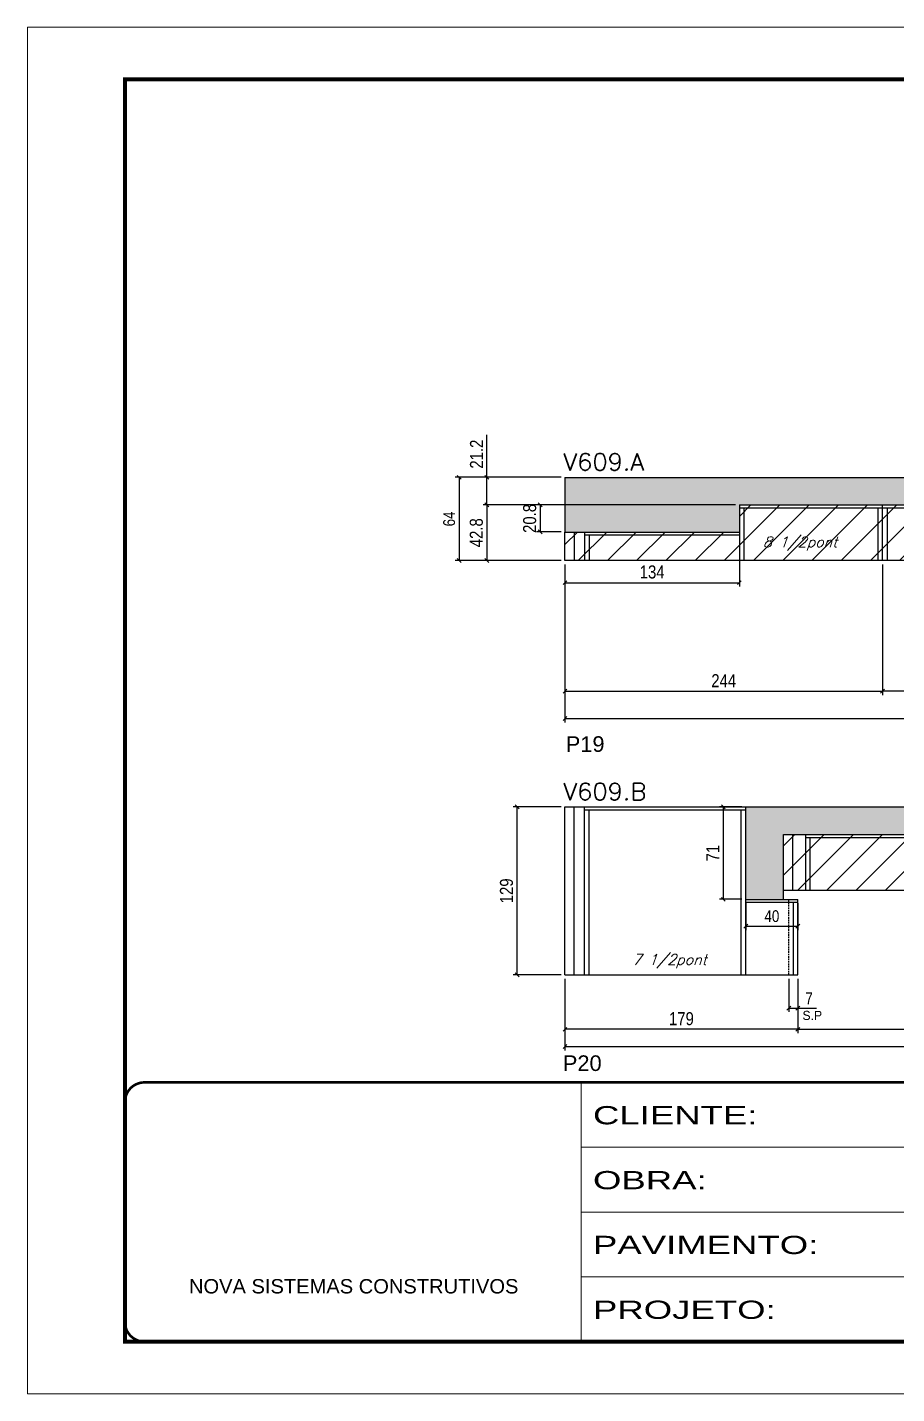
# Model space of a CAD drawing. Extents: x -20960 to -5926, y -2106 to 21915.
# Drawn here: x -12207 to -11539, y 16271 to 17321 of the extents above; entities that cross this region are included whole.
import ezdxf

# ---------------------------------------------------------------- set-up
doc = ezdxf.new("R2010")
doc.units = 0
for name, pattern in [('CONTINUO', [0]), ('DASHED', [0.75, 0.5, -0.25]), ('HIDDEN', [0.375, 0.25, -0.125])]:
    doc.linetypes.add(name, pattern=pattern)
for name, color, linetype in [('5', 5, 'Continuous'), ('COTA', 241, 'Continuous'), ('Painéis', 200, 'Continuous'), ('SARR_2.2x7', 40, 'Continuous'), ('SARR_3.5x7', 81, 'Continuous'), ('texto', 7, 'Continuous')]:
    doc.layers.add(name, color=color, linetype=linetype)
for name, color, linetype, lineweight in [('Folhas', 255, 'Continuous', 9), ('Hachura', 251, 'Continuous', 9), ('SARRAFO DE PRESSAO', 251, 'DASHED', 9), ('Texto Seção', 7, 'Continuous', 15)]:
    doc.layers.add(name, color=color, linetype=linetype, lineweight=lineweight)
doc.styles.add('ARIAL', font='arial.ttf')
doc.styles.add('COTA TECNICA', font='techl___.ttf', dxfattribs={"height": 10})
doc.styles.add('COTA TECNICA-50', font='techl___.ttf', dxfattribs={"height": 9})
doc.styles.add('REGUA-120', font='ROMANS.shx', dxfattribs={"height": 15})
doc.styles.add('Romans', font='romans.shx')
doc.styles.add('ROMAS860', font='ROMAS860.SHX')
doc.styles.get("Standard").update_dxf_attribs({"font": 'arial.ttf'})
doc.styles.add('Tecnologia', font='')
doc.styles.get('Tecnologia').set_extended_font_data('Forgotten Futurist')
doc.dimstyles.new('COTA PAINEL-50', dxfattribs={"dimtxt": 9, "dimasz": 3, "dimexe": 3, "dimexo": 3, "dimgap": 3, "dimtad": 1, "dimdec": 1, "dimzin": 12, "dimdsep": 46, "dimtxsty": 'COTA TECNICA-50', "dimblk1": 'OBLIQUE', "dimblk2": 'OBLIQUE', "dimsah": 1, "dimcen": 0.9, "dimclrd": 4, "dimclre": 4, "dimclrt": 240, "dimadec": 1, "dimazin": 3, "dimtfac": 1, "dimtdec": 1, "dimtmove": 0, "dimatfit": 3, "dimfxl": 1, "dimtolj": 1, "dimtzin": 12, "dimarcsym": 0})
doc.dimstyles.new('PAINEL', dxfattribs={"dimtxt": 10, "dimasz": 3, "dimexe": 3, "dimexo": 3, "dimgap": 3, "dimtad": 1, "dimdec": 1, "dimzin": 12, "dimdsep": 46, "dimtxsty": 'COTA TECNICA', "dimblk1": 'OBLIQUE', "dimblk2": 'OBLIQUE', "dimsah": 1, "dimcen": 0.9, "dimclrd": 4, "dimclre": 4, "dimclrt": 240, "dimadec": 1, "dimazin": 3, "dimtfac": 1, "dimtdec": 1, "dimtmove": 0, "dimatfit": 3, "dimfxl": 1, "dimtolj": 1, "dimtzin": 12, "dimarcsym": 0})

# ---------------------------------------------------------------- blocks, each defined once
blk = doc.blocks.new('9999999999')
at = {"color": 30, "linetype": 'CONTINUO'}
for p, q in [((98564.6, 34230.2), (98564.6, 34429.4)), ((98564.6, 34379.6), (99584, 34379.6)), ((98564.6, 34329.8), (99488, 34329.8)), ((98564.6, 34280), (99488, 34280))]:
    blk.add_line(p, q, dxfattribs=at)
at = {"color": 30, "linetype": 'CONTINUO', "const_width": 2}
blk.add_lwpolyline([(99584, 34230.2), (99584, 34414.4, 0.414214), (99569, 34429.4), (98229, 34429.4, 0.414214), (98214, 34414.4), (98214, 34245.2, 0.414214), (98229, 34230.2), (99584, 34230.2)], format="xyb", dxfattribs=at)
at = {"layer": 'Folhas'}
blk.add_lwpolyline([(98139, 34190.2), (99624, 34190.2), (99624, 35240.2), (98139, 35240.2)], close=True, dxfattribs=at)
at = {"layer": 'Folhas', "color": 30, "const_width": 3}
blk.add_lwpolyline([(98214, 34230.2), (99584, 34230.2), (99584, 35200.2), (98214, 35200.2)], close=True, dxfattribs=at)
at = {"color": 7, "linetype": 'Continuous', "ltscale": 5, "style": 'ARIAL'}
blk.add_text('NOVA SISTEMAS CONSTRUTIVOS', height=11.059, dxfattribs=at).set_placement((98263.2, 34267.2))
at = {"layer": 'Folhas', "color": 7, "style": 'Tecnologia', "width": 1.5}
for s, p in [('CLIENTE:', (98573.7, 34397.2)), ('OBRA:', (98573.7, 34347.3)), ('PAVIMENTO:', (98573.7, 34297.5)), ('PROJETO:', (98573.7, 34247.7))]:
    blk.add_text(s, height=14, dxfattribs=at).set_placement(p)
blk = doc.blocks.new('_Oblique')
at = {"color": 0, "linetype": 'ByBlock', "lineweight": -2}
blk.add_line((-0.5, -0.5), (0.5, 0.5), dxfattribs=at)
blk = doc.blocks.new('*D502')
at = {"layer": 'COTA', "color": 4, "linetype": 'ByBlock', "lineweight": -2, "transparency": 16777216}
for p, q in [((-11793.8, 16908.3), (-11793.8, 16807.9)), ((-11549.8, 16908.3), (-11549.8, 16807.9)), ((-11793.8, 16810.9), (-11549.8, 16810.9))]:
    blk.add_line(p, q, dxfattribs=at)
at = {"layer": 'Defpoints', "color": 0, "linetype": 'ByBlock', "transparency": 16777216}
for p in [(-11793.8, 16911.3), (-11549.8, 16911.3), (-11549.8, 16810.9)]:
    blk.add_point(p, dxfattribs=at)
at = {"layer": 'COTA', "color": 4, "linetype": 'ByBlock', "lineweight": -2, "transparency": 16777216, "xscale": 3, "yscale": 3, "zscale": 3, "rotation": 180}
blk.add_blockref('_Oblique', (-11793.8, 16810.9), dxfattribs=at)
at = {"layer": 'COTA', "color": 4, "linetype": 'ByBlock', "lineweight": -2, "transparency": 16777216, "xscale": 3, "yscale": 3, "zscale": 3}
blk.add_blockref('_Oblique', (-11549.8, 16810.9), dxfattribs=at)
at = {"layer": 'COTA', "color": 240, "linetype": 'ByBlock', "transparency": 16777216, "insert": (-11671.8, 16819), "char_height": 10, "attachment_point": 5, "style": 'COTA TECNICA'}
blk.add_mtext('\\A1;244', dxfattribs=at)
blk = doc.blocks.new('*D585')
at = {"layer": 'Defpoints', "color": 0, "ltscale": 25, "transparency": 16777216}
for p in [(-11659.8, 16954.1), (-11812.8, 16933.3), (-11793.8, 16933.3)]:
    blk.add_point(p, dxfattribs=at)
at = {"layer": 'SARR_3.5x7', "color": 4, "lineweight": -2, "ltscale": 25, "transparency": 16777216}
for p, q in [((-11662.8, 16954.1), (-11815.8, 16954.1)), ((-11812.8, 16954.1), (-11812.8, 16933.3)), ((-11796.8, 16933.3), (-11815.8, 16933.3))]:
    blk.add_line(p, q, dxfattribs=at)
at = {"layer": 'SARR_3.5x7', "color": 4, "lineweight": -2, "ltscale": 25, "transparency": 16777216, "xscale": 3, "yscale": 3, "zscale": 3}
for p, rotation in [((-11812.8, 16954.1), 90), ((-11812.8, 16933.3), 270)]:
    blk.add_blockref('_Oblique', p, dxfattribs=dict(at, rotation=rotation))
at = {"layer": 'SARR_3.5x7', "color": 240, "ltscale": 25, "transparency": 16777216, "insert": (-11820.9, 16943.7), "char_height": 10, "attachment_point": 5, "rotation": 90, "style": 'COTA TECNICA'}
blk.add_mtext('\\A1;20.8', dxfattribs=at)
blk = doc.blocks.new('*D586')
at = {"layer": 'Defpoints', "color": 0, "ltscale": 25, "transparency": 16777216}
for p in [(-11659.8, 16929.6), (-11793.8, 16911.3), (-11659.8, 16894.3)]:
    blk.add_point(p, dxfattribs=at)
at = {"layer": 'SARR_3.5x7', "color": 4, "lineweight": -2, "ltscale": 25, "transparency": 16777216}
for p, q in [((-11659.8, 16926.6), (-11659.8, 16891.3)), ((-11793.8, 16908.3), (-11793.8, 16891.3)), ((-11793.8, 16894.3), (-11659.8, 16894.3))]:
    blk.add_line(p, q, dxfattribs=at)
at = {"layer": 'SARR_3.5x7', "color": 4, "lineweight": -2, "ltscale": 25, "transparency": 16777216, "xscale": 3, "yscale": 3, "zscale": 3, "rotation": 180}
blk.add_blockref('_Oblique', (-11793.8, 16894.3), dxfattribs=at)
at = {"layer": 'SARR_3.5x7', "color": 4, "lineweight": -2, "ltscale": 25, "transparency": 16777216, "xscale": 3, "yscale": 3, "zscale": 3}
blk.add_blockref('_Oblique', (-11659.8, 16894.3), dxfattribs=at)
at = {"layer": 'SARR_3.5x7', "color": 240, "ltscale": 25, "transparency": 16777216, "insert": (-11726.8, 16902.5), "char_height": 10, "attachment_point": 5, "style": 'COTA TECNICA'}
blk.add_mtext('\\A1;134', dxfattribs=at)
blk = doc.blocks.new('*D590')
at = {"layer": 'Defpoints', "color": 0, "ltscale": 25, "transparency": 16777216}
for p in [(-11659.8, 16954.1), (-11853.8, 16911.3), (-11793.8, 16911.3)]:
    blk.add_point(p, dxfattribs=at)
at = {"layer": 'SARR_3.5x7', "color": 4, "lineweight": -2, "ltscale": 25, "transparency": 16777216}
for p, q in [((-11662.8, 16954.1), (-11856.8, 16954.1)), ((-11853.8, 16954.1), (-11853.8, 16911.3)), ((-11796.8, 16911.3), (-11856.8, 16911.3))]:
    blk.add_line(p, q, dxfattribs=at)
at = {"layer": 'SARR_3.5x7', "color": 4, "lineweight": -2, "ltscale": 25, "transparency": 16777216, "xscale": 3, "yscale": 3, "zscale": 3}
for p, rotation in [((-11853.8, 16954.1), 90), ((-11853.8, 16911.3), 270)]:
    blk.add_blockref('_Oblique', p, dxfattribs=dict(at, rotation=rotation))
at = {"layer": 'SARR_3.5x7', "color": 240, "ltscale": 25, "transparency": 16777216, "insert": (-11861.9, 16932.7), "char_height": 10, "attachment_point": 5, "rotation": 90, "style": 'COTA TECNICA'}
blk.add_mtext('\\A1;42.8', dxfattribs=at)
blk = doc.blocks.new('*D591')
at = {"layer": 'Defpoints', "color": 0, "ltscale": 25, "transparency": 16777216}
for p in [(-11853.8, 16975.3), (-11793.8, 16975.3), (-11793.8, 16954.1)]:
    blk.add_point(p, dxfattribs=at)
at = {"layer": 'SARR_3.5x7', "color": 4, "lineweight": -2, "ltscale": 25, "transparency": 16777216}
for p, q in [((-11853.8, 16975.3), (-11853.8, 17008)), ((-11796.8, 16975.3), (-11856.8, 16975.3)), ((-11853.8, 16954.1), (-11853.8, 16975.3)), ((-11796.8, 16954.1), (-11856.8, 16954.1))]:
    blk.add_line(p, q, dxfattribs=at)
at = {"layer": 'SARR_3.5x7', "color": 4, "lineweight": -2, "ltscale": 25, "transparency": 16777216, "xscale": 3, "yscale": 3, "zscale": 3}
for p, rotation in [((-11853.8, 16975.3), 90), ((-11853.8, 16954.1), 270)]:
    blk.add_blockref('_Oblique', p, dxfattribs=dict(at, rotation=rotation))
at = {"layer": 'SARR_3.5x7', "color": 240, "ltscale": 25, "transparency": 16777216, "insert": (-11861.8, 16993.1), "char_height": 10, "attachment_point": 5, "rotation": 90, "style": 'COTA TECNICA'}
blk.add_mtext('\\A1;21.2', dxfattribs=at)
blk = doc.blocks.new('*D592')
at = {"layer": 'COTA', "color": 4, "lineweight": -2, "ltscale": 25, "transparency": 16777216}
for p, q in [((-11793.8, 16590), (-11793.8, 16548.1)), ((-11614.8, 16590), (-11614.8, 16548.1)), ((-11614.8, 16551.1), (-11793.8, 16551.1))]:
    blk.add_line(p, q, dxfattribs=at)
at = {"layer": 'Defpoints', "color": 0, "ltscale": 25, "transparency": 16777216}
for p in [(-11793.8, 16593), (-11614.8, 16593), (-11793.8, 16551.1)]:
    blk.add_point(p, dxfattribs=at)
at = {"layer": 'COTA', "color": 4, "lineweight": -2, "ltscale": 25, "transparency": 16777216, "xscale": 3, "yscale": 3, "zscale": 3, "rotation": 180}
blk.add_blockref('_Oblique', (-11793.8, 16551.1), dxfattribs=at)
at = {"layer": 'COTA', "color": 4, "lineweight": -2, "ltscale": 25, "transparency": 16777216, "xscale": 3, "yscale": 3, "zscale": 3}
blk.add_blockref('_Oblique', (-11614.8, 16551.1), dxfattribs=at)
at = {"layer": 'COTA', "color": 240, "ltscale": 25, "transparency": 16777216, "insert": (-11704.3, 16559.2), "char_height": 10, "attachment_point": 5, "style": 'COTA TECNICA'}
blk.add_mtext('\\A1;179', dxfattribs=at)
blk = doc.blocks.new('*D593')
at = {"layer": 'COTA', "color": 4, "lineweight": -2, "ltscale": 25, "transparency": 16777216}
for p, q in [((-11796.8, 16722), (-11833.6, 16722)), ((-11830.6, 16593), (-11830.6, 16722)), ((-11796.8, 16593), (-11833.6, 16593))]:
    blk.add_line(p, q, dxfattribs=at)
at = {"layer": 'Defpoints', "color": 0, "ltscale": 25, "transparency": 16777216}
for p in [(-11830.6, 16722), (-11793.8, 16722), (-11793.8, 16593)]:
    blk.add_point(p, dxfattribs=at)
at = {"layer": 'COTA', "color": 4, "lineweight": -2, "ltscale": 25, "transparency": 16777216, "xscale": 3, "yscale": 3, "zscale": 3}
for p, rotation in [((-11830.6, 16722), 90), ((-11830.6, 16593), 270)]:
    blk.add_blockref('_Oblique', p, dxfattribs=dict(at, rotation=rotation))
at = {"layer": 'COTA', "color": 240, "ltscale": 25, "transparency": 16777216, "insert": (-11838.7, 16657.5), "char_height": 10, "attachment_point": 5, "rotation": 90, "style": 'COTA TECNICA'}
blk.add_mtext('\\A1;129', dxfattribs=at)
blk = doc.blocks.new('*D594')
at = {"layer": 'COTA', "color": 4, "lineweight": -2, "ltscale": 25, "transparency": 16777216}
for p, q in [((-11387.8, 16655), (-11387.8, 16548.1)), ((-11614.8, 16590), (-11614.8, 16548.1)), ((-11614.8, 16551.1), (-11387.8, 16551.1))]:
    blk.add_line(p, q, dxfattribs=at)
at = {"layer": 'Defpoints', "color": 0, "ltscale": 25, "transparency": 16777216}
for p in [(-11387.8, 16658), (-11614.8, 16593), (-11387.8, 16551.1)]:
    blk.add_point(p, dxfattribs=at)
at = {"layer": 'COTA', "color": 4, "lineweight": -2, "ltscale": 25, "transparency": 16777216, "xscale": 3, "yscale": 3, "zscale": 3, "rotation": 180}
blk.add_blockref('_Oblique', (-11614.8, 16551.1), dxfattribs=at)
at = {"layer": 'COTA', "color": 4, "lineweight": -2, "ltscale": 25, "transparency": 16777216, "xscale": 3, "yscale": 3, "zscale": 3}
blk.add_blockref('_Oblique', (-11387.8, 16551.1), dxfattribs=at)
at = {"layer": 'COTA', "color": 240, "ltscale": 25, "transparency": 16777216, "insert": (-11501.3, 16559.2), "char_height": 10, "attachment_point": 5, "style": 'COTA TECNICA'}
blk.add_mtext('\\A1;227', dxfattribs=at)
blk = doc.blocks.new('*D508')
at = {"layer": 'COTA', "color": 4, "lineweight": -2, "ltscale": 25, "transparency": 16777216}
for p, q in [((-11003.8, 16655), (-11003.8, 16534.8)), ((-11793.8, 16590), (-11793.8, 16534.8)), ((-11793.8, 16537.8), (-11003.8, 16537.8))]:
    blk.add_line(p, q, dxfattribs=at)
at = {"layer": 'Defpoints', "color": 0, "ltscale": 25, "transparency": 16777216}
for p in [(-11003.8, 16658), (-11793.8, 16593), (-11003.8, 16537.8)]:
    blk.add_point(p, dxfattribs=at)
at = {"layer": 'COTA', "color": 4, "lineweight": -2, "ltscale": 25, "transparency": 16777216, "xscale": 3, "yscale": 3, "zscale": 3, "rotation": 180}
blk.add_blockref('_Oblique', (-11793.8, 16537.8), dxfattribs=at)
at = {"layer": 'COTA', "color": 4, "lineweight": -2, "ltscale": 25, "transparency": 16777216, "xscale": 3, "yscale": 3, "zscale": 3}
blk.add_blockref('_Oblique', (-11003.8, 16537.8), dxfattribs=at)
at = {"layer": 'COTA', "color": 240, "ltscale": 25, "transparency": 16777216, "insert": (-11398.8, 16545.9), "char_height": 10, "attachment_point": 5, "style": 'COTA TECNICA'}
blk.add_mtext('\\A1;790', dxfattribs=at)
blk = doc.blocks.new('*D509')
at = {"layer": 'COTA', "color": 4, "lineweight": -2, "ltscale": 25, "transparency": 16777216}
for p, q in [((-11793.8, 16908.3), (-11793.8, 16786.9)), ((-11073.8, 16843.3), (-11073.8, 16786.9)), ((-11793.8, 16789.9), (-11073.8, 16789.9))]:
    blk.add_line(p, q, dxfattribs=at)
at = {"layer": 'Defpoints', "color": 0, "ltscale": 25, "transparency": 16777216}
for p in [(-11793.8, 16911.3), (-11073.8, 16846.3), (-11073.8, 16789.9)]:
    blk.add_point(p, dxfattribs=at)
at = {"layer": 'COTA', "color": 4, "lineweight": -2, "ltscale": 25, "transparency": 16777216, "xscale": 3, "yscale": 3, "zscale": 3, "rotation": 180}
blk.add_blockref('_Oblique', (-11793.8, 16789.9), dxfattribs=at)
at = {"layer": 'COTA', "color": 4, "lineweight": -2, "ltscale": 25, "transparency": 16777216, "xscale": 3, "yscale": 3, "zscale": 3}
blk.add_blockref('_Oblique', (-11073.8, 16789.9), dxfattribs=at)
at = {"layer": 'COTA', "color": 240, "ltscale": 25, "transparency": 16777216, "insert": (-11433.8, 16798), "char_height": 10, "attachment_point": 5, "style": 'COTA TECNICA'}
blk.add_mtext('\\A1;720', dxfattribs=at)
blk = doc.blocks.new('*D600')
at = {"layer": 'COTA', "color": 4, "lineweight": -2, "ltscale": 25, "transparency": 16777216}
for p, q in [((-11657.8, 16722), (-11675.1, 16722)), ((-11672.1, 16722), (-11672.1, 16651)), ((-11657.8, 16651), (-11675.1, 16651))]:
    blk.add_line(p, q, dxfattribs=at)
at = {"layer": 'Defpoints', "color": 0, "ltscale": 25, "transparency": 16777216}
for p in [(-11654.8, 16722), (-11672.1, 16651), (-11654.8, 16651)]:
    blk.add_point(p, dxfattribs=at)
at = {"layer": 'COTA', "color": 4, "lineweight": -2, "ltscale": 25, "transparency": 16777216, "xscale": 3, "yscale": 3, "zscale": 3}
for p, rotation in [((-11672.1, 16722), 90), ((-11672.1, 16651), 270)]:
    blk.add_blockref('_Oblique', p, dxfattribs=dict(at, rotation=rotation))
at = {"layer": 'COTA', "color": 240, "ltscale": 25, "transparency": 16777216, "insert": (-11680.2, 16686.5), "char_height": 10, "attachment_point": 5, "rotation": 90, "style": 'COTA TECNICA'}
blk.add_mtext('\\A1;71', dxfattribs=at)
blk = doc.blocks.new('*D601')
at = {"color": 4, "lineweight": -2, "transparency": 16777216}
for p, q in [((-11621.8, 16590), (-11621.8, 16564.4)), ((-11614.8, 16590), (-11614.8, 16564.4)), ((-11621.8, 16567.4), (-11614.8, 16567.4)), ((-11614.8, 16567.4), (-11600.6, 16567.4))]:
    blk.add_line(p, q, dxfattribs=at)
at = {"layer": 'Defpoints', "color": 0, "transparency": 16777216}
for p in [(-11621.8, 16593), (-11614.8, 16593), (-11614.8, 16567.4)]:
    blk.add_point(p, dxfattribs=at)
at = {"color": 4, "lineweight": -2, "transparency": 16777216, "xscale": 3, "yscale": 3, "zscale": 3, "rotation": 180}
blk.add_blockref('_Oblique', (-11621.8, 16567.4), dxfattribs=at)
at = {"color": 4, "lineweight": -2, "transparency": 16777216, "xscale": 3, "yscale": 3, "zscale": 3}
blk.add_blockref('_Oblique', (-11614.8, 16567.4), dxfattribs=at)
at = {"color": 240, "transparency": 16777216, "insert": (-11606.2, 16574.9), "char_height": 9, "attachment_point": 5, "style": 'COTA TECNICA-50'}
blk.add_mtext('\\A1;7', dxfattribs=at)
blk = doc.blocks.new('*D515')
at = {"layer": 'COTA', "color": 4, "lineweight": -2, "transparency": 16777216}
for p, q in [((-11549.8, 16908.3), (-11549.8, 16807.9)), ((-11305.8, 16908.3), (-11305.8, 16807.9)), ((-11305.8, 16810.9), (-11549.8, 16810.9))]:
    blk.add_line(p, q, dxfattribs=at)
at = {"layer": 'Defpoints', "color": 0, "transparency": 16777216}
for p in [(-11549.8, 16911.3), (-11305.8, 16911.3), (-11549.8, 16810.9)]:
    blk.add_point(p, dxfattribs=at)
at = {"layer": 'COTA', "color": 4, "lineweight": -2, "transparency": 16777216, "xscale": 3, "yscale": 3, "zscale": 3, "rotation": 180}
blk.add_blockref('_Oblique', (-11549.8, 16810.9), dxfattribs=at)
at = {"layer": 'COTA', "color": 4, "lineweight": -2, "transparency": 16777216, "xscale": 3, "yscale": 3, "zscale": 3}
blk.add_blockref('_Oblique', (-11305.8, 16810.9), dxfattribs=at)
at = {"layer": 'COTA', "color": 240, "transparency": 16777216, "insert": (-11427.8, 16818.5), "char_height": 9, "attachment_point": 5, "style": 'COTA TECNICA-50'}
blk.add_mtext('\\A1;244', dxfattribs=at)
blk = doc.blocks.new('*D516')
at = {"layer": 'COTA', "color": 4, "lineweight": -2, "transparency": 16777216}
for p, q in [((-11654.8, 16648), (-11654.8, 16627.4)), ((-11614.8, 16648), (-11614.8, 16627.4)), ((-11654.8, 16630.4), (-11614.8, 16630.4))]:
    blk.add_line(p, q, dxfattribs=at)
at = {"layer": 'Defpoints', "color": 0, "transparency": 16777216}
for p in [(-11654.8, 16651), (-11614.8, 16651), (-11614.8, 16630.4)]:
    blk.add_point(p, dxfattribs=at)
at = {"layer": 'COTA', "color": 4, "lineweight": -2, "transparency": 16777216, "xscale": 3, "yscale": 3, "zscale": 3, "rotation": 180}
blk.add_blockref('_Oblique', (-11654.8, 16630.4), dxfattribs=at)
at = {"layer": 'COTA', "color": 4, "lineweight": -2, "transparency": 16777216, "xscale": 3, "yscale": 3, "zscale": 3}
blk.add_blockref('_Oblique', (-11614.8, 16630.4), dxfattribs=at)
at = {"layer": 'COTA', "color": 240, "transparency": 16777216, "insert": (-11634.8, 16638), "char_height": 9, "attachment_point": 5, "style": 'COTA TECNICA-50'}
blk.add_mtext('\\A1;40', dxfattribs=at)
blk = doc.blocks.new('*D510')
at = {"layer": 'COTA', "color": 4, "lineweight": -2, "transparency": 16777216}
for p, q in [((-11796.8, 16975.3), (-11878.2, 16975.3)), ((-11875.2, 16975.3), (-11875.2, 16911.3)), ((-11796.8, 16911.3), (-11878.2, 16911.3))]:
    blk.add_line(p, q, dxfattribs=at)
at = {"layer": 'Defpoints', "color": 0, "transparency": 16777216}
for p in [(-11793.8, 16975.3), (-11875.2, 16911.3), (-11793.8, 16911.3)]:
    blk.add_point(p, dxfattribs=at)
at = {"layer": 'COTA', "color": 4, "lineweight": -2, "transparency": 16777216, "xscale": 3, "yscale": 3, "zscale": 3}
for p, rotation in [((-11875.2, 16975.3), 90), ((-11875.2, 16911.3), 270)]:
    blk.add_blockref('_Oblique', p, dxfattribs=dict(at, rotation=rotation))
at = {"layer": 'COTA', "color": 240, "transparency": 16777216, "insert": (-11882.8, 16943.3), "char_height": 9, "attachment_point": 5, "rotation": 90, "style": 'COTA TECNICA-50'}
blk.add_mtext('\\A1;64', dxfattribs=at)

msp = doc.modelspace()

# ---------------------------------------------------------------- hatches: boundary and pattern name
at = {"layer": 'COTA', "linetype": 'ByBlock'}
h = msp.add_hatch(dxfattribs=at)
h.set_pattern_fill('AR-CONC', color=256, scale=0.03)
h.set_pattern_definition([(50, (-149372.0033, -6798.806), (5.46554007, -0.47817257), [0.5715, -6.2865]), (355, (-149372.0033, -6798.806), (-1.05730264, 5.73170536), [0.4572, -5.02921753]), (100.4514447, (-149371.548, -6798.846), (4.40823741, 5.25353256), [0.48570026, -5.34270734]), (46.1842, (-149372.003, -6797.282), (8.13237123, -1.26126984), [0.85725, -9.42975]), (96.6355576, (-149371.3256, -6797.387), (7.122124, 7.42278374), [0.7285507, -8.01406824]), (351.184151, (-149372.003, -6797.282), (7.122124, 7.42278374), [0.685799, -7.54379196]), (21, (-149371.2413, -6797.663), (4.54843174, -3.06795595), [0.5715, -6.2865]), (326, (-149371.2413, -6797.663), (1.85406085, 5.52563898), [0.4572, -5.0292]), (71.451445, (-149370.862, -6797.9187), (6.40249258, 2.45768307), [0.48570026, -5.34269813]), (37.5, (-149372.0033, -6798.806), (0.092658098, 2.536651166), [0, -4.96824, 0, -5.1054, 0, -5.04825]), (7.5, (-149372.0033, -6798.806), (2.004589875, 3.005417245), [0, -2.91084, 0, -4.85394, 0, -1.92405]), (327.5, (-149373.7025, -6798.806), (4.067717855, -0.17186232), [0, -1.905, 0, -5.9436, 0, -7.8867]), (317.5, (-149374.4645, -6798.806), (4.44387544, 0.76279473), [0, -2.4765, 0, -3.94716, 0, -5.6007])])
h.paths.add_polyline_path([(-11793.79, 16975.26), (-11793.79, 16933.26), (-11659.79, 16933.26), (-11659.79, 16951.86), (-11659.79, 16954.06), (-11073.79, 16954.06), (-11073.79, 16975.26)])
h = msp.add_hatch(dxfattribs=at)
h.set_pattern_fill('AR-CONC', color=256, scale=0.03)
h.set_pattern_definition([(50, (-149372.0033, -6787.6727), (5.46554007, -0.47817257), [0.5715, -6.2865]), (355, (-149372.0033, -6787.6727), (-1.05730264, 5.73170536), [0.4572, -5.02921753]), (100.4514447, (-149371.548, -6787.7126), (4.40823741, 5.25353256), [0.48570026, -5.34270734]), (46.1842, (-149372.003, -6786.149), (8.13237123, -1.26126984), [0.85725, -9.42975]), (96.6355576, (-149371.3256, -6786.254), (7.122124, 7.42278374), [0.7285507, -8.01406824]), (351.184151, (-149372.003, -6786.149), (7.122124, 7.42278374), [0.685799, -7.54379196]), (21, (-149371.2413, -6786.5297), (4.54843174, -3.06795595), [0.5715, -6.2865]), (326, (-149371.2413, -6786.5297), (1.85406085, 5.52563898), [0.4572, -5.0292]), (71.451445, (-149370.862, -6786.7854), (6.40249258, 2.45768307), [0.48570026, -5.34269813]), (37.5, (-149372.0033, -6787.6727), (0.092658098, 2.536651166), [0, -4.96824, 0, -5.1054, 0, -5.04825]), (7.5, (-149372.0033, -6787.6727), (2.004589875, 3.005417245), [0, -2.91084, 0, -4.85394, 0, -1.92405]), (327.5, (-149373.7025, -6787.6727), (4.067717855, -0.17186232), [0, -1.905, 0, -5.9436, 0, -7.8867]), (317.5, (-149374.4645, -6787.6727), (4.44387544, 0.76279473), [0, -2.4765, 0, -3.94716, 0, -5.6007])])
h.paths.add_polyline_path([(-11654.79, 16721.95), (-11654.79, 16650.95), (-11625.79, 16650.95), (-11625.79, 16657.95), (-11625.79, 16700.75), (-11177.79, 16700.75), (-11177.79, 16679.95), (-11003.79, 16679.95), (-11003.79, 16721.95)])
at = {"layer": 'Hachura', "ltscale": 25}
h = msp.add_hatch(dxfattribs=at)
h.set_pattern_fill('ANSI31', color=256, scale=5)
h.set_pattern_definition([(45, (-153806.876, -16001.881), (-11.2253202, 11.2253202), [])])
h.paths.add_polyline_path([(-11659.79, 16954.06), (-11659.79, 16933.26), (-11793.79, 16933.26), (-11793.79, 16911.26), (-11222.79, 16911.26), (-11222.79, 16954.06)])
h = msp.add_hatch(dxfattribs=at)
h.set_pattern_fill('ANSI31', color=256, scale=5)
h.set_pattern_definition([(45, (-153772.876, -16255.184), (-11.2253202, 11.2253202), [])])
h.paths.add_polyline_path([(-11003.79, 16679.95), (-11177.79, 16679.95), (-11177.79, 16700.75), (-11625.79, 16700.75), (-11625.79, 16657.95), (-11003.79, 16657.95)])

# ---------------------------------------------------------------- linework, layer by layer
at = {"layer": 'COTA', "linetype": 'ByBlock'}
for p, q in [((-11793.79, 16975.26), (-11073.79, 16975.26)), ((-11793.79, 16975.26), (-11793.79, 16933.26)), ((-11654.79, 16721.95), (-11003.79, 16721.95)), ((-11625.79, 16650.95), (-11625.79, 16657.95))]:
    msp.add_line(p, q, dxfattribs=at)
at = {"layer": 'Painéis', "linetype": 'ByBlock'}
for p, q in [((-11659.79, 16954.06), (-11659.79, 16933.26)), ((-11659.79, 16954.06), (-11073.79, 16954.06)), ((-11549.79, 16911.26), (-11549.79, 16954.06)), ((-11793.79, 16933.26), (-11659.79, 16933.26)), ((-11793.79, 16911.26), (-11793.79, 16933.26)), ((-11222.79, 16911.26), (-11793.79, 16911.26))]:
    msp.add_line(p, q, dxfattribs=at)
at = {"layer": 'Painéis', "ltscale": 25}
for p, q in [((-11793.79, 16721.95), (-11654.79, 16721.95)), ((-11793.79, 16592.95), (-11793.79, 16721.95)), ((-11654.79, 16650.95), (-11654.79, 16721.95)), ((-11625.79, 16700.75), (-11177.79, 16700.75)), ((-11625.79, 16657.95), (-11625.79, 16700.75)), ((-11625.79, 16657.95), (-11003.79, 16657.95)), ((-11654.79, 16650.95), (-11614.79, 16650.95)), ((-11614.79, 16592.95), (-11614.79, 16650.95)), ((-11793.79, 16592.95), (-11614.79, 16592.95))]:
    msp.add_line(p, q, dxfattribs=at)
at = {"layer": 'SARR_2.2x7', "linetype": 'Continuous'}
for p, q in [((-11659.79, 16951.86), (-11549.79, 16951.86)), ((-11549.79, 16951.86), (-11305.79, 16951.86)), ((-11786.79, 16933.26), (-11786.79, 16911.26)), ((-11778.79, 16931.06), (-11659.79, 16931.06)), ((-11786.79, 16592.95), (-11786.79, 16721.95)), ((-11778.79, 16719.75), (-11654.79, 16719.75)), ((-11618.79, 16657.95), (-11618.79, 16700.75)), ((-11608.79, 16698.55), (-11387.79, 16698.55)), ((-11654.79, 16648.75), (-11614.79, 16648.75))]:
    msp.add_line(p, q, dxfattribs=at)
at = {"layer": 'SARR_2.2x7', "linetype": 'HIDDEN', "ltscale": 5}
msp.add_line((-11621.79, 16592.95), (-11621.79, 16650.95), dxfattribs=at)
at = {"layer": 'SARR_3.5x7'}
for p, q in [((-11659.79, 16951.86), (-11659.79, 16911.26)), ((-11656.29, 16951.86), (-11656.29, 16911.26)), ((-11553.29, 16951.86), (-11553.29, 16911.26)), ((-11546.29, 16951.86), (-11546.29, 16911.26)), ((-11778.79, 16933.26), (-11778.79, 16911.26)), ((-11775.29, 16931.06), (-11775.29, 16911.26)), ((-11778.79, 16592.95), (-11778.79, 16721.95)), ((-11775.29, 16592.95), (-11775.29, 16719.75)), ((-11658.29, 16592.95), (-11658.29, 16719.75)), ((-11654.79, 16592.95), (-11654.79, 16721.95)), ((-11608.79, 16657.95), (-11608.79, 16700.75)), ((-11605.29, 16657.95), (-11605.29, 16698.55)), ((-11618.29, 16592.95), (-11618.29, 16648.75)), ((-11778.79, 16592.95), (-11775.29, 16592.95)), ((-11658.29, 16592.95), (-11654.79, 16592.95)), ((-11618.29, 16592.95), (-11614.79, 16592.95)), ((-11614.79, 16592.95), (-11614.79, 16592.95))]:
    msp.add_line(p, q, dxfattribs=at)

# ---------------------------------------------------------------- block references
at = {"layer": 'SARRAFO DE PRESSAO', "color": 6, "linetype": 'ByBlock'}
msp.add_blockref('9999999999', (-110345.98, -17919.11), dxfattribs=at)

# ---------------------------------------------------------------- texts
at = {"layer": '5', "linetype": 'Continuous'}
for s, p in [('P19', (-11793.2, 16764.29)), ('P20', (-11795.43, 16519.07))]:
    msp.add_text(s, height=12, rotation=359.99996, dxfattribs=at).set_placement(p)
at = {"layer": 'texto', "color": 2, "char_height": 8, "attachment_point": 5, "style": 'Romans'}
for s, insert in [('{\\Q19;\\C256;8 1/2pont}', (-11613.1, 16924.33)), ('{\\Q19;\\C256;7 1/2pont}', (-11713.43, 16603.39))]:
    msp.add_mtext(s, dxfattribs=dict(at, insert=insert))
at = {"layer": 'texto', "color": 4, "insert": (-11603.74, 16561.73), "char_height": 7, "attachment_point": 5, "style": 'ROMAS860'}
msp.add_mtext('S.P', dxfattribs=at)
at = {"layer": 'Texto Seção', "style": 'REGUA-120', "width": 1.05}
for s, p in [('V609.A', (-11794.95, 16980.61)), ('V609.B', (-11794.95, 16727.31))]:
    msp.add_text(s, height=13, dxfattribs=at).set_placement(p)

# ---------------------------------------------------------------- dimensions: what is measured, and where the dimension line sits
dim = msp.add_linear_dim(base=(-11614.79, 16567.38), p1=(-11621.79, 16592.95), p2=(-11614.79, 16592.95), dimstyle='COTA PAINEL-50')
dim.commit()
dim.dimension.update_dxf_attribs({"geometry": '*D601', "text_midpoint": (-11606.21, 16574.95)})
at = {"layer": 'COTA'}
dim = msp.add_linear_dim(base=(-11875.22, 16911.26), p1=(-11793.79, 16975.26), p2=(-11793.79, 16911.26), angle=90, dimstyle='COTA PAINEL-50', dxfattribs=at)
dim.commit()
dim.dimension.update_dxf_attribs({"geometry": '*D510', "text_midpoint": (-11882.81, 16943.26)})
at = {"layer": 'COTA', "linetype": 'ByBlock'}
dim = msp.add_aligned_dim(p1=(-11793.79, 16911.26), p2=(-11549.79, 16911.26), distance=-100.33, dimstyle='PAINEL', dxfattribs=at)
dim.commit()
dim.dimension.update_dxf_attribs({"geometry": '*D502', "text_midpoint": (-11671.79, 16818.99)})
at = {"layer": 'COTA', "ltscale": 25}
for base, p1, p2, picture, middle in [((-11073.79, 16789.94), (-11793.79, 16911.26), (-11073.79, 16846.26), '*D509', (-11433.79, 16798.04)), ((-11003.79, 16537.75), (-11793.79, 16592.95), (-11003.79, 16657.95), '*D508', (-11398.79, 16545.88)), ((-11387.79, 16551.11), (-11614.79, 16592.95), (-11387.79, 16657.95), '*D594', (-11501.29, 16559.18)), ((-11793.79, 16551.11), (-11614.79, 16592.95), (-11793.79, 16592.95), '*D592', (-11704.29, 16559.21))]:
    dim = msp.add_linear_dim(base=base, p1=p1, p2=p2, dimstyle='PAINEL', dxfattribs=at)
    dim.commit()
    dim.dimension.update_dxf_attribs({"geometry": picture, "text_midpoint": middle})
at = {"layer": 'COTA'}
for base, p1, p2, picture, middle in [((-11549.79, 16810.92), (-11305.79, 16911.26), (-11549.79, 16911.26), '*D515', (-11427.79, 16818.49)), ((-11614.79, 16630.44), (-11654.79, 16650.95), (-11614.79, 16650.95), '*D516', (-11634.79, 16638.04))]:
    dim = msp.add_linear_dim(base=base, p1=p1, p2=p2, dimstyle='COTA PAINEL-50', dxfattribs=at)
    dim.commit()
    dim.dimension.update_dxf_attribs({"geometry": picture, "text_midpoint": middle})
at = {"layer": 'COTA', "ltscale": 25}
for base, p1, p2, picture, middle in [((-11830.62, 16721.95), (-11793.79, 16592.95), (-11793.79, 16721.95), '*D593', (-11838.71, 16657.45)), ((-11672.1, 16650.95), (-11654.79, 16721.95), (-11654.79, 16650.95), '*D600', (-11680.17, 16686.45))]:
    dim = msp.add_linear_dim(base=base, p1=p1, p2=p2, angle=90, dimstyle='PAINEL', dxfattribs=at)
    dim.commit()
    dim.dimension.update_dxf_attribs({"geometry": picture, "text_midpoint": middle})
at = {"layer": 'SARR_3.5x7', "ltscale": 25}
for base, p1, p2, picture, middle in [((-11853.76, 16975.26), (-11793.79, 16954.06), (-11793.79, 16975.26), '*D591', (-11861.82, 16993.12)), ((-11853.76, 16911.26), (-11659.79, 16954.06), (-11793.79, 16911.26), '*D590', (-11861.86, 16932.66))]:
    dim = msp.add_linear_dim(base=base, p1=p1, p2=p2, angle=90, dimstyle='PAINEL', dxfattribs=at)
    dim.commit()
    dim.dimension.update_dxf_attribs({"geometry": picture, "text_midpoint": middle})
dim = msp.add_linear_dim(base=(-11812.81, 16933.26), p1=(-11659.79, 16954.06), p2=(-11793.79, 16933.26), angle=90, dimstyle='PAINEL', dxfattribs=at)
dim.commit()
dim.dimension.update_dxf_attribs({"geometry": '*D585', "text_midpoint": (-11812.81, 16943.66), "dimtype": 160})
dim = msp.add_linear_dim(base=(-11659.79, 16894.33), p1=(-11793.79, 16911.26), p2=(-11659.79, 16929.63), dimstyle='PAINEL', dxfattribs=at)
dim.commit()
dim.dimension.update_dxf_attribs({"geometry": '*D586', "text_midpoint": (-11726.79, 16902.55)})

doc.saveas('drawing.dxf')
